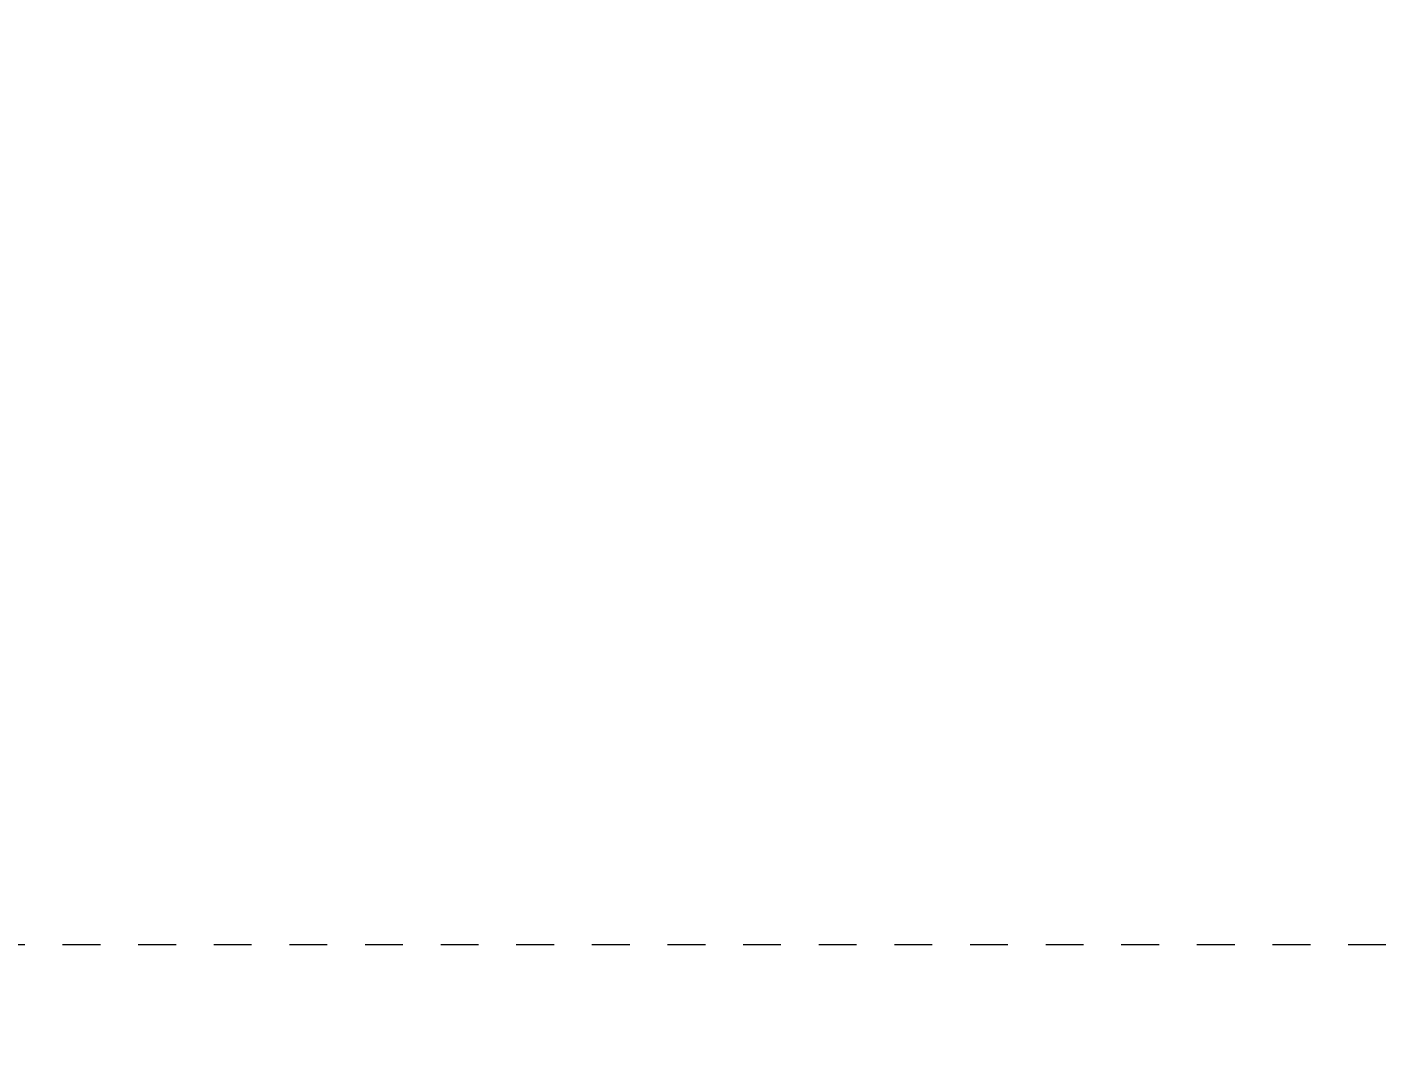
# Model space of a CAD drawing. Header units: millimetres. Extents: x -48147 to 1436659, y -488302 to 18123.
# Drawn here: x 1403249 to 1408291, y -475293 to -471507 of the extents above; entities that cross this region are included whole.
import ezdxf
from ezdxf.enums import TextEntityAlignment as Align

# ---------------------------------------------------------------- set-up
doc = ezdxf.new("R2010")
doc.units = ezdxf.units.MM
doc.header["$MEASUREMENT"] = 0
for name, pattern in [('Dashed', [2822.222233, 1411.111116, -1411.111116]), ('Double Dashed', [546.805537, 264.583325, -105.833328, 70.555556, -105.833328]), ('Wipeout_Contour', [1000, 0, -1000])]:
    doc.linetypes.add(name, pattern=pattern)
for name, color, linetype, lineweight in [('0_Pen_No__1', 7, 'Continuous', 13), ('A-230-M_FLOOR.IFC Import_Pen_No__4', 7, 'Continuous', 20), ('A-95-P_Text_1_50_GA_Pen_No__1', 7, 'Continuous', 13), ('New_A-20-M_Floor_Slab_Pen_No__146', 8, 'Continuous', 0), ('New_A-20-M_Roof_Pen_No__85', 8, 'Continuous', 20), ('New_A-25-M_Curtain_Wall_Pen_No__3', 7, 'Continuous', 18), ('New_A-25-M_Curtain_Wall_Pen_No__87', 8, 'Continuous', 20), ('New_A-25-M_Wall_Ext_Pen_No__1', 7, 'Continuous', 13), ('New_A-25-M_Wall_Ext_Pen_No__87', 8, 'Continuous', 20), ('New_A-95-D_1_20_Pen_No__1', 7, 'Continuous', 13), ('New_ArchiCAD Doors_Pen_No__87', 8, 'Continuous', 20), ('S-280-M_COLUMN.IFC Import_Pen_No__88', 8, 'Continuous', 20), ('S-280-M_STRUCT_FRAME.IFC Import_Pen_No__1', 7, 'Continuous', 13), ('S-280-M_STRUCT_FRAME.IFC Import_Pen_No__160', 5, 'Continuous', 200)]:
    doc.layers.add(name, color=color, linetype=linetype, lineweight=lineweight)
for name, color, linetype, lineweight, true_color in [('0_Pen_No__105', 7, 'Continuous', 15, 0xa6a6a6), ('A-230-M_FLOOR.IFC Import_Pen_No__104', 7, 'Continuous', 15, 0xa6a6a6), ('A-230-M_FLOOR.IFC Import_Pen_No__109', 7, 'Continuous', 15, 0xa6a6a6), ('A-230-M_FLOOR.IFC Import_Pen_No__24', 7, 'Continuous', 50, 0x2a2a2a), ('A-230-M_FLOOR.IFC Import_Pen_No__29', 7, 'Continuous', 50, 0x2a2a2a), ('New_A-15-MG_Structural_Grid_Phase_2_Pen_No__222', 7, 'Continuous', 13, 0x65af33), ('New_A-20-M_Roof_Pen_No__53', 7, 'Continuous', 35, 0x444444), ('New_A-25-M_Curtain_Wall_Pen_No__23', 7, 'Continuous', 30, 0x2a2a2a), ('New_A-25-M_Curtain_Wall_Pen_No__63', 7, 'Continuous', 20, 0x606060), ('New_A-25-M_Wall_Ext_Pen_No__104', 7, 'Continuous', 15, 0xa6a6a6), ('New_A-25-M_Wall_Ext_Pen_No__107', 7, 'Continuous', 15, 0xa6a6a6), ('New_A-25-M_Wall_Ext_Pen_No__44', 7, 'Continuous', 35, 0x444444), ('New_A-25-M_Wall_Ext_Pen_No__64', 7, 'Continuous', 20, 0x606060)]:
    doc.layers.add(name, color=color, linetype=linetype, lineweight=lineweight, true_color=true_color)
for name, color, linetype in [('A-230-M_FLOOR.IFC Import', 7, 'Continuous'), ('A-25-M_Wall_Int', 7, 'Continuous'), ('A-95-P_Drawing', 7, 'Continuous'), ('New_A-15-MG_Structural_Grid_Phase_2', 7, 'Continuous'), ('New_A-20-M_Floor_Slab', 7, 'Continuous'), ('New_A-20-M_Roof', 7, 'Continuous'), ('New_A-25-M_Curtain_Wall', 7, 'Continuous'), ('New_A-25-M_Wall_Ext', 7, 'Continuous'), ('New_A-95-D_1_20', 7, 'Continuous'), ('New_ArchiCAD Doors', 7, 'Continuous'), ('S-280-M_COLUMN.IFC Import', 7, 'Continuous'), ('S-280-M_STRUCT_FRAME.IFC Import', 7, 'Continuous')]:
    doc.layers.add(name, color=color, linetype=linetype)
doc.styles.add('GENERATED_STYLE_1', font='')
doc.styles.add('GENERATED_STYLE_2', font='')
doc.styles.get('GENERATED_STYLE_1').set_extended_font_data('Arial')
doc.styles.get('GENERATED_STYLE_2').set_extended_font_data('Swis721 BT')
pattern_1 = [(60, (1424163.897, -483032.797), (-43.30127, 25), []), (120, (1424163.897, -483032.797), (43.30127, 25), [])]

# ---------------------------------------------------------------- blocks, each defined once
blk = doc.blocks.new('Section Elem_1_2', base_point=(1424163.9, -483032.8))
at = {"color": 254, "linetype": 'Wipeout_Contour', "lineweight": 0, "ltscale": 5927577.850234217}
blk.add_wipeout([(1403677.2, -475079.5), (1403727.7, -475078.9), (1403727.7, -474932.8), (1403677.2, -474932.8)], dxfattribs=at).dxf.layer = 'New_A-20-M_Floor_Slab'
blk = doc.blocks.new('Section Elem_8_2', base_point=(1424163.9, -483032.8))
at = {"layer": 'New_A-25-M_Wall_Ext_Pen_No__87', "linetype": 'Continuous'}
for p, q in [((1403570.8, -474932.8), (1403734.4, -474932.8)), ((1403774.4, -474932.8), (1412961.7, -474932.8))]:
    blk.add_line(p, q, dxfattribs=at)
blk = doc.blocks.new('Section Elem_64_2', base_point=(1424163.9, -483032.8))
at = {"color": 254, "linetype": 'Wipeout_Contour', "lineweight": 0, "ltscale": 5930999.384642841}
blk.add_wipeout([(1404816, -471937.8), (1404816, -474007.8), (1405766, -474007.8), (1405766, -471937.8)], dxfattribs=at).dxf.layer = 'New_A-25-M_Curtain_Wall'
blk = doc.blocks.new('Section Elem_66_2', base_point=(1424163.9, -483032.8))
at = {"color": 254, "linetype": 'Wipeout_Contour', "lineweight": 0, "ltscale": 5938582.013315195}
blk.add_wipeout([(1406816, -474007.8), (1407766, -474007.8), (1407766, -471937.8), (1406816, -471937.8)], dxfattribs=at).dxf.layer = 'New_A-25-M_Curtain_Wall'
blk = doc.blocks.new('Section Elem_67_2', base_point=(1424163.9, -483032.8))
at = {"color": 254, "linetype": 'Wipeout_Contour', "lineweight": 0, "ltscale": 5940610.492336391}
blk.add_wipeout([(1407816, -474007.8), (1407836, -473987.8), (1407836, -471957.8), (1407816, -471937.8)], dxfattribs=at).dxf.layer = 'New_A-25-M_Curtain_Wall'
at = {"color": 254, "linetype": 'Wipeout_Contour', "lineweight": 0, "ltscale": 7428204.63856267}
blk.add_wipeout([(1407836, -473987.8), (1407816, -474007.8), (1407816, -474007.8), (1408266, -474007.8), (1408246, -473987.8)], dxfattribs=at).dxf.layer = 'New_A-25-M_Curtain_Wall'
at = {"color": 254, "linetype": 'Wipeout_Contour', "lineweight": 0, "ltscale": 5940733.603225389}
blk.add_wipeout([(1407836, -471957.8), (1407836, -473987.8), (1407881, -473942.8), (1407881, -472002.8)], dxfattribs=at).dxf.layer = 'New_A-25-M_Curtain_Wall'
at = {"color": 254, "linetype": 'Wipeout_Contour', "lineweight": 0, "ltscale": 5942240.907386354}
blk.add_wipeout([(1408246, -473987.8), (1408266, -474007.8), (1408266, -471937.8), (1408246, -471957.8)], dxfattribs=at).dxf.layer = 'New_A-25-M_Curtain_Wall'
at = {"color": 254, "linetype": 'Wipeout_Contour', "lineweight": 0, "ltscale": 5942117.607165475}
blk.add_wipeout([(1408201, -472002.8), (1408201, -473942.8), (1408246, -473987.8), (1408246, -471957.8)], dxfattribs=at).dxf.layer = 'New_A-25-M_Curtain_Wall'
at = {"color": 254, "linetype": 'Wipeout_Contour', "lineweight": 0, "ltscale": 5940161.462450371}
blk.add_wipeout([(1407836, -471957.8), (1407881, -472002.8), (1408201, -472002.8), (1408246, -471957.8)], dxfattribs=at).dxf.layer = 'New_A-25-M_Curtain_Wall'
at = {"color": 254, "linetype": 'Wipeout_Contour', "lineweight": 0, "ltscale": 5942689.747282363}
blk.add_wipeout([(1408246, -473987.8), (1408201, -473942.8), (1407881, -473942.8), (1407836, -473987.8)], dxfattribs=at).dxf.layer = 'New_A-25-M_Curtain_Wall'
at = {"layer": 'New_A-25-M_Curtain_Wall_Pen_No__23', "linetype": 'Continuous'}
for p, q in [((1408246, -471957.8), (1407836, -471957.8)), ((1407836, -471957.8), (1407836, -473987.8)), ((1408246, -473987.8), (1408246, -471957.8)), ((1407836, -473987.8), (1408246, -473987.8))]:
    blk.add_line(p, q, dxfattribs=at)
at = {"layer": 'New_A-25-M_Curtain_Wall_Pen_No__87', "linetype": 'Continuous'}
blk.add_line((1408266, -474007.8), (1408266, -471937.8), dxfattribs=at)
at = {"color": 254, "linetype": 'Wipeout_Contour', "lineweight": 0, "ltscale": 5941425.515417926}
blk.add_wipeout([(1407881, -473942.8), (1408201, -473942.8), (1408201, -472002.8), (1407881, -472002.8)], dxfattribs=at).dxf.layer = 'New_A-25-M_Curtain_Wall'
at = {"layer": 'New_A-25-M_Curtain_Wall_Pen_No__23', "linetype": 'Continuous'}
for p, q in [((1407881, -472002.8), (1408201, -472002.8)), ((1407881, -473942.8), (1407881, -472002.8)), ((1408201, -472002.8), (1408201, -473942.8)), ((1408201, -473942.8), (1407881, -473942.8))]:
    blk.add_line(p, q, dxfattribs=at)
at = {"layer": 'New_A-25-M_Curtain_Wall_Pen_No__3', "linetype": 'Continuous'}
for p, q in [((1407836, -471957.8), (1407866, -472032)), ((1407884.7, -472078.3), (1407914.7, -472152.5)), ((1407933.4, -472198.9), (1407963.4, -472273)), ((1407982.1, -472319.4), (1408012, -472393.6)), ((1408030.8, -472439.9), (1408060.7, -472514.1)), ((1408079.5, -472560.5), (1408109.4, -472634.7)), ((1408128.1, -472681), (1408158.1, -472755.2)), ((1408176.8, -472801.6), (1408206.8, -472875.7)), ((1408216, -472898.6), (1408246, -472972.8)), ((1408216, -473047), (1408246, -472972.8)), ((1408176.8, -473144), (1408206.8, -473069.9)), ((1408128.1, -473264.6), (1408158.1, -473190.4)), ((1408079.5, -473385.1), (1408109.4, -473310.9)), ((1408030.8, -473505.6), (1408060.7, -473431.5)), ((1407982.1, -473626.2), (1408012, -473552)), ((1407933.4, -473746.7), (1407963.4, -473672.5)), ((1407884.7, -473867.3), (1407914.7, -473793.1)), ((1407836, -473987.8), (1407866, -473913.6))]:
    blk.add_line(p, q, dxfattribs=at)
at = {"layer": 'New_A-25-M_Curtain_Wall_Pen_No__63', "linetype": 'Continuous'}
blk.add_line((1408201, -473942.8), (1408201, -472002.8), dxfattribs=at)
blk = doc.blocks.new('Section Elem_68_2', base_point=(1424163.9, -483032.8))
at = {"color": 254, "linetype": 'Wipeout_Contour', "lineweight": 0, "ltscale": 5927208.48172878}
blk.add_wipeout([(1403816, -474007.8), (1404766, -474007.8), (1404766, -471937.8), (1403816, -471937.8)], dxfattribs=at).dxf.layer = 'New_A-25-M_Curtain_Wall'
blk = doc.blocks.new('Section Elem_69_2', base_point=(1424163.9, -483032.8))
at = {"color": 254, "linetype": 'Wipeout_Contour', "lineweight": 0, "ltscale": 5934790.561999261}
blk.add_wipeout([(1406766, -471937.8), (1405816, -471937.8), (1405816, -474007.8), (1406766, -474007.8)], dxfattribs=at).dxf.layer = 'New_A-25-M_Curtain_Wall'
blk = doc.blocks.new('Section Elem_70_2', base_point=(1424163.9, -483032.8))
at = {"color": 254, "linetype": 'Wipeout_Contour', "lineweight": 0, "ltscale": 5929662.937995831}
blk.add_wipeout([(1404791, -471937.8), (1405791, -471937.8), (1405791, -471912.8), (1404791, -471912.8)], dxfattribs=at).dxf.layer = 'New_A-25-M_Curtain_Wall'
at = {"layer": 'New_A-25-M_Curtain_Wall_Pen_No__87', "linetype": 'Continuous'}
blk.add_line((1404816, -471937.8), (1405791, -471937.8), dxfattribs=at)
blk = doc.blocks.new('Section Elem_71_2', base_point=(1424163.9, -483032.8))
at = {"color": 254, "linetype": 'Wipeout_Contour', "lineweight": 0, "ltscale": 5932336.020314783}
blk.add_wipeout([(1404791, -474032.8), (1405791, -474032.8), (1405791, -474007.8), (1404791, -474007.8)], dxfattribs=at).dxf.layer = 'New_A-25-M_Curtain_Wall'
at = {"layer": 'New_A-25-M_Curtain_Wall_Pen_No__87', "linetype": 'Continuous'}
blk.add_line((1404816, -474007.8), (1405791, -474007.8), dxfattribs=at)
blk = doc.blocks.new('Section Elem_72_2', base_point=(1424163.9, -483032.8))
at = {"color": 254, "linetype": 'Wipeout_Contour', "lineweight": 0, "ltscale": 5925190.611624626}
blk.add_wipeout([(1403766, -471912.8), (1403765.9, -471912.8), (1403765.9, -473989.8), (1403766, -473989.8)], dxfattribs=at).dxf.layer = 'New_A-25-M_Curtain_Wall'
at = {"color": 254, "linetype": 'Wipeout_Contour', "lineweight": 0, "ltscale": 11851245.21832973}
blk.add_wipeout([(1403791, -471912.8), (1403766, -471912.8), (1403766, -473989.8), (1403774.4, -473989.8), (1403774.4, -474032.8), (1403791, -474032.8), (1403816, -474007.8), (1403816, -471937.8)], dxfattribs=at).dxf.layer = 'New_A-25-M_Curtain_Wall'
at = {"layer": 'New_A-25-M_Curtain_Wall_Pen_No__87', "linetype": 'Continuous'}
for p, q in [((1403765.9, -473989.8), (1403765.9, -471912.8)), ((1403766, -473989.8), (1403766, -471912.8)), ((1403816, -474007.8), (1403816, -471937.8))]:
    blk.add_line(p, q, dxfattribs=at)
blk = doc.blocks.new('Section Elem_74_2', base_point=(1424163.9, -483032.8))
at = {"color": 254, "linetype": 'Wipeout_Contour', "lineweight": 0, "ltscale": 5940477.866345985}
blk.add_wipeout([(1407766, -474007.8), (1407816, -474007.8), (1407816, -471937.8), (1407766, -471937.8)], dxfattribs=at).dxf.layer = 'New_A-25-M_Curtain_Wall'
at = {"layer": 'New_A-25-M_Curtain_Wall_Pen_No__87', "linetype": 'Continuous'}
for p, q in [((1407766, -474007.8), (1407766, -471937.8)), ((1407791, -471937.8), (1407816, -471937.8)), ((1407816, -474007.8), (1407816, -471937.8)), ((1407791, -474007.8), (1407816, -474007.8))]:
    blk.add_line(p, q, dxfattribs=at)
blk = doc.blocks.new('Section Elem_75_2', base_point=(1424163.9, -483032.8))
at = {"color": 254, "linetype": 'Wipeout_Contour', "lineweight": 0, "ltscale": 5939916.939271012}
blk.add_wipeout([(1406791, -474032.8), (1407791, -474032.8), (1407791, -474007.8), (1406791, -474007.8)], dxfattribs=at).dxf.layer = 'New_A-25-M_Curtain_Wall'
at = {"layer": 'New_A-25-M_Curtain_Wall_Pen_No__87', "linetype": 'Continuous'}
blk.add_line((1406816, -474007.8), (1407791, -474007.8), dxfattribs=at)
blk = doc.blocks.new('Section Elem_76_2', base_point=(1424163.9, -483032.8))
at = {"color": 254, "linetype": 'Wipeout_Contour', "lineweight": 0, "ltscale": 5936686.279818867}
blk.add_wipeout([(1406766, -474007.8), (1406816, -474007.8), (1406816, -471937.8), (1406766, -471937.8)], dxfattribs=at).dxf.layer = 'New_A-25-M_Curtain_Wall'
at = {"layer": 'New_A-25-M_Curtain_Wall_Pen_No__87', "linetype": 'Continuous'}
for p, q in [((1406766, -474007.8), (1406766, -471937.8)), ((1406791, -471937.8), (1406816, -471937.8)), ((1406816, -474007.8), (1406816, -471937.8)), ((1406791, -474007.8), (1406816, -474007.8))]:
    blk.add_line(p, q, dxfattribs=at)
blk = doc.blocks.new('Section Elem_77_2', base_point=(1424163.9, -483032.8))
at = {"color": 254, "linetype": 'Wipeout_Contour', "lineweight": 0, "ltscale": 5937247.270050876}
blk.add_wipeout([(1407791, -471912.8), (1406791, -471912.8), (1406791, -471937.8), (1407791, -471937.8)], dxfattribs=at).dxf.layer = 'New_A-25-M_Curtain_Wall'
at = {"layer": 'New_A-25-M_Curtain_Wall_Pen_No__87', "linetype": 'Continuous'}
blk.add_line((1406816, -471937.8), (1407791, -471937.8), dxfattribs=at)
blk = doc.blocks.new('Section Elem_78_2', base_point=(1424163.9, -483032.8))
at = {"color": 254, "linetype": 'Wipeout_Contour', "lineweight": 0, "ltscale": 5932894.966995487}
blk.add_wipeout([(1405766, -474007.8), (1405816, -474007.8), (1405816, -471937.8), (1405766, -471937.8)], dxfattribs=at).dxf.layer = 'New_A-25-M_Curtain_Wall'
at = {"layer": 'New_A-25-M_Curtain_Wall_Pen_No__87', "linetype": 'Continuous'}
for p, q in [((1405766, -474007.8), (1405766, -471937.8)), ((1405791, -471937.8), (1405816, -471937.8)), ((1405816, -474007.8), (1405816, -471937.8)), ((1405791, -474007.8), (1405816, -474007.8))]:
    blk.add_line(p, q, dxfattribs=at)
blk = doc.blocks.new('Section Elem_79_2', base_point=(1424163.9, -483032.8))
at = {"color": 254, "linetype": 'Wipeout_Contour', "lineweight": 0, "ltscale": 5925894.854849163}
blk.add_wipeout([(1403791, -471912.8), (1403816, -471937.8), (1404791, -471937.8), (1404791, -471912.8)], dxfattribs=at).dxf.layer = 'New_A-25-M_Curtain_Wall'
at = {"layer": 'New_A-25-M_Curtain_Wall_Pen_No__87', "linetype": 'Continuous'}
blk.add_line((1403816, -471937.8), (1404791, -471937.8), dxfattribs=at)
blk = doc.blocks.new('Section Elem_88_2', base_point=(1424163.9, -483032.8))
at = {"color": 254, "linetype": 'Wipeout_Contour', "lineweight": 0, "ltscale": 5928569.636383366}
blk.add_wipeout([(1403816, -474007.8), (1403791, -474032.8), (1404791, -474032.8), (1404791, -474007.8)], dxfattribs=at).dxf.layer = 'New_A-25-M_Curtain_Wall'
at = {"layer": 'New_A-25-M_Curtain_Wall_Pen_No__87', "linetype": 'Continuous'}
blk.add_line((1403816, -474007.8), (1404791, -474007.8), dxfattribs=at)
blk = doc.blocks.new('Section Elem_89_2', base_point=(1424163.9, -483032.8))
at = {"color": 254, "linetype": 'Wipeout_Contour', "lineweight": 0, "ltscale": 5929103.928400894}
blk.add_wipeout([(1404766, -474007.8), (1404816, -474007.8), (1404816, -471937.8), (1404766, -471937.8)], dxfattribs=at).dxf.layer = 'New_A-25-M_Curtain_Wall'
at = {"layer": 'New_A-25-M_Curtain_Wall_Pen_No__87', "linetype": 'Continuous'}
for p, q in [((1404766, -474007.8), (1404766, -471937.8)), ((1404791, -471937.8), (1404816, -471937.8)), ((1404816, -474007.8), (1404816, -471937.8)), ((1404791, -474007.8), (1404816, -474007.8))]:
    blk.add_line(p, q, dxfattribs=at)
blk = doc.blocks.new('Section Elem_91_2', base_point=(1424163.9, -483032.8))
at = {"color": 254, "linetype": 'Wipeout_Contour', "lineweight": 0, "ltscale": 5936126.342178468}
blk.add_wipeout([(1405791, -474032.8), (1406791, -474032.8), (1406791, -474007.8), (1405791, -474007.8)], dxfattribs=at).dxf.layer = 'New_A-25-M_Curtain_Wall'
at = {"layer": 'New_A-25-M_Curtain_Wall_Pen_No__87', "linetype": 'Continuous'}
blk.add_line((1405816, -474007.8), (1406791, -474007.8), dxfattribs=at)
blk = doc.blocks.new('Section Elem_92_2', base_point=(1424163.9, -483032.8))
at = {"color": 254, "linetype": 'Wipeout_Contour', "lineweight": 0, "ltscale": 5933454.967435863}
blk.add_wipeout([(1406791, -471912.8), (1405791, -471912.8), (1405791, -471937.8), (1406791, -471937.8)], dxfattribs=at).dxf.layer = 'New_A-25-M_Curtain_Wall'
at = {"layer": 'New_A-25-M_Curtain_Wall_Pen_No__87', "linetype": 'Continuous'}
blk.add_line((1405816, -471937.8), (1406791, -471937.8), dxfattribs=at)
blk = doc.blocks.new('Section Elem_101_2', base_point=(1424163.9, -483032.8))
at = {"layer": 'New_A-25-M_Wall_Ext_Pen_No__44', "linetype": 'Continuous'}
blk.add_line((1403774.4, -473989.8), (1403734.4, -473989.8), dxfattribs=at)
at = {"color": 254, "linetype": 'Wipeout_Contour', "lineweight": 0, "ltscale": 5927202.431425482}
blk.add_wipeout([(1403774.4, -474039.8), (1403734.4, -474039.8), (1403734.4, -475078.8), (1403774.4, -475078.3)], dxfattribs=at).dxf.layer = 'New_A-25-M_Wall_Ext'
at = {"layer": 'New_A-25-M_Wall_Ext_Pen_No__104', "linetype": 'Continuous'}
for points in [[(1403774.4, -474039.8), (1403774.4, -473989.8), (1403734.4, -473989.8), (1403734.4, -474039.8)], [(1403789.4, -474538.5), (1403793.1, -474534.8), (1403794.4, -474529.8), (1403793.1, -474524.8), (1403789.4, -474521.2), (1403784.4, -474519.8), (1403779.4, -474521.2), (1403775.7, -474524.8), (1403774.4, -474529.8), (1403775.7, -474534.8), (1403779.4, -474538.5), (1403784.4, -474539.8)]]:
    blk.add_hatch(color=256, dxfattribs=at).paths.add_polyline_path(points)
at = {"layer": 'New_A-25-M_Wall_Ext_Pen_No__44', "linetype": 'Continuous'}
for p, q in [((1403734.4, -473989.8), (1403734.4, -474039.8)), ((1403774.4, -473989.8), (1403774.4, -474039.8)), ((1403774.4, -474039.8), (1403734.4, -474039.8)), ((1403775.7, -474524.8), (1403774.4, -474529.8)), ((1403774.4, -474529.8), (1403775.7, -474534.8)), ((1403779.4, -474521.2), (1403775.7, -474524.8)), ((1403775.7, -474534.8), (1403779.4, -474538.5)), ((1403784.4, -474519.8), (1403779.4, -474521.2)), ((1403779.4, -474538.5), (1403784.4, -474539.8)), ((1403784.4, -474519.8), (1403789.4, -474521.2)), ((1403789.4, -474538.5), (1403784.4, -474539.8)), ((1403789.4, -474521.2), (1403793.1, -474524.8)), ((1403793.1, -474534.8), (1403789.4, -474538.5)), ((1403793.1, -474524.8), (1403794.4, -474529.8)), ((1403794.4, -474529.8), (1403793.1, -474534.8))]:
    blk.add_line(p, q, dxfattribs=at)
at = {"layer": 'New_A-25-M_Wall_Ext_Pen_No__64', "linetype": 'Continuous'}
for p, q in [((1403734.4, -475078.8), (1403734.4, -474039.8)), ((1403774.4, -475078.3), (1403774.4, -474039.8)), ((1403789.4, -474538.5), (1403789.4, -474538.5)), ((1403793.1, -474524.8), (1403793.1, -474524.8)), ((1403793.1, -474534.8), (1403793.1, -474534.8))]:
    blk.add_line(p, q, dxfattribs=at)
blk = doc.blocks.new('Section Elem_102_2', base_point=(1424163.9, -483032.8))
at = {"color": 254, "linetype": 'Wipeout_Contour', "lineweight": 0, "ltscale": 17781152.49189911}
blk.add_wipeout([(1403719.4, -474538.5), (1403724.4, -474539.8), (1403729.4, -474538.5), (1403733.1, -474534.8), (1403734.4, -474529.8), (1403733.1, -474524.8), (1403729.4, -474521.2), (1403724.4, -474519.8), (1403719.4, -474521.2), (1403715.7, -474524.8), (1403714.4, -474529.8), (1403715.7, -474534.8)], dxfattribs=at).dxf.layer = 'New_A-25-M_Wall_Ext'
at = {"layer": 'New_A-25-M_Wall_Ext_Pen_No__64', "linetype": 'Continuous'}
for p, q in [((1403714.4, -474529.8), (1403715.7, -474524.8)), ((1403715.7, -474534.8), (1403714.4, -474529.8)), ((1403715.7, -474524.8), (1403719.4, -474521.2)), ((1403719.4, -474538.5), (1403715.7, -474534.8)), ((1403719.4, -474521.2), (1403724.4, -474519.8)), ((1403724.4, -474539.8), (1403719.4, -474538.5)), ((1403724.4, -474519.8), (1403729.4, -474521.2)), ((1403729.4, -474538.5), (1403724.4, -474539.8)), ((1403729.4, -474521.2), (1403733.1, -474524.8)), ((1403733.1, -474534.8), (1403729.4, -474538.5)), ((1403729.4, -474538.5), (1403729.4, -474538.5)), ((1403733.1, -474524.8), (1403733.1, -474524.8)), ((1403733.1, -474524.8), (1403734.4, -474529.8)), ((1403734.4, -474529.8), (1403733.1, -474534.8)), ((1403733.1, -474534.8), (1403733.1, -474534.8)), ((1403734.4, -474529.8), (1403734.4, -474529.8))]:
    blk.add_line(p, q, dxfattribs=at)
blk = doc.blocks.new('Section Elem_103_2', base_point=(1424163.9, -483032.8))
at = {"layer": 'New_ArchiCAD Doors_Pen_No__87', "linetype": 'Continuous'}
for p, q in [((1403765.7, -471912.8), (1411815.8, -471912.8)), ((1403765.7, -473989.8), (1403765.7, -471912.8)), ((1411815.8, -474032.8), (1403774.4, -474032.8))]:
    blk.add_line(p, q, dxfattribs=at)
blk = doc.blocks.new('Section Elem_125_2', base_point=(1424163.9, -483032.8))
at = {"color": 254, "linetype": 'Wipeout_Contour', "lineweight": 0, "ltscale": 5942373.762119716}
blk.add_wipeout([(1408316, -471937.8), (1408266, -471937.8), (1408266, -474007.8), (1408316, -474007.8)], dxfattribs=at).dxf.layer = 'New_A-25-M_Curtain_Wall'
at = {"layer": 'New_A-25-M_Curtain_Wall_Pen_No__87', "linetype": 'Continuous'}
for p, q in [((1408266, -471937.8), (1408266, -474007.8)), ((1408316, -471937.8), (1408291, -471937.8)), ((1408316, -471937.8), (1408316, -474007.8)), ((1408316, -474007.8), (1408291, -474007.8))]:
    blk.add_line(p, q, dxfattribs=at)
blk = doc.blocks.new('Section Elem_126_2', base_point=(1424163.9, -483032.8))
at = {"color": 254, "linetype": 'Wipeout_Contour', "lineweight": 0, "ltscale": 5942760.041243615}
blk.add_wipeout([(1408291, -474007.8), (1407791, -474007.8), (1407791, -474032.8), (1408291, -474032.8)], dxfattribs=at).dxf.layer = 'New_A-25-M_Curtain_Wall'
at = {"layer": 'New_A-25-M_Curtain_Wall_Pen_No__87', "linetype": 'Continuous'}
blk.add_line((1407816, -474007.8), (1408291, -474007.8), dxfattribs=at)
blk = doc.blocks.new('Section Elem_127_2', base_point=(1424163.9, -483032.8))
at = {"color": 254, "linetype": 'Wipeout_Contour', "lineweight": 0, "ltscale": 5940091.650013037}
blk.add_wipeout([(1408291, -471912.8), (1407791, -471912.8), (1407791, -471937.8), (1408291, -471937.8)], dxfattribs=at).dxf.layer = 'New_A-25-M_Curtain_Wall'
at = {"layer": 'New_A-25-M_Curtain_Wall_Pen_No__87', "linetype": 'Continuous'}
blk.add_line((1407816, -471937.8), (1408291, -471937.8), dxfattribs=at)
blk = doc.blocks.new('Section Elem_311_2', base_point=(1424163.9, -483032.8))
at = {"color": 254, "linetype": 'Wipeout_Contour', "lineweight": 0, "ltscale": 7408100.285088167}
blk.add_wipeout([(1403201, -475962.8), (1403210.3, -475962.8), (1403399.8, -475962.8), (1403399.8, -474530.8), (1403201, -474530.8)], dxfattribs=at).dxf.layer = 'New_A-25-M_Wall_Ext'
at = {"layer": 'New_A-25-M_Wall_Ext_Pen_No__107', "linetype": 'Continuous'}
h = blk.add_hatch(dxfattribs=at)
h.set_pattern_fill('Batt_Insulation_0002', color=256, style=0, pattern_type=2)
h.set_pattern_definition(pattern_1)
h.paths.add_polyline_path([(1403201, -475962.8), (1403210.3, -475962.8), (1403399.8, -475962.8), (1403399.8, -474530.8), (1403201, -474530.8)])
blk.add_hatch(color=256, dxfattribs=at).paths.add_polyline_path([(1403399.8, -475962.8), (1403400.3, -475962.8), (1403400.3, -474530.8), (1403399.8, -474530.8)])
at = {"layer": 'New_A-25-M_Wall_Ext_Pen_No__107', "linetype": 'Continuous', "lineweight": 0, "true_color": 0x535353}
blk.add_hatch(color=251, dxfattribs=at).paths.add_polyline_path([(1403400.3, -475962.8), (1403403.3, -475962.8), (1403403.3, -474530.8), (1403400.3, -474530.8)])
at = {"color": 254, "linetype": 'Wipeout_Contour', "lineweight": 0, "ltscale": 11854164.76454296}
blk.add_wipeout([(1403403.3, -475962.8), (1403547.3, -475962.8), (1403547.3, -475382.8), (1403421, -475382.8), (1403421, -475232.8), (1403547.3, -475232.8), (1403547.3, -474530.8), (1403403.3, -474530.8)], dxfattribs=at).dxf.layer = 'New_A-25-M_Wall_Ext'
at = {"layer": 'New_A-25-M_Wall_Ext_Pen_No__107', "linetype": 'Continuous', "lineweight": 0, "true_color": 0x535353}
blk.add_hatch(color=251, dxfattribs=at).paths.add_polyline_path([(1403547.3, -475232.8), (1403550.3, -475232.8), (1403550.3, -474530.8), (1403547.3, -474530.8)])
at = {"layer": 'New_A-25-M_Wall_Ext_Pen_No__1', "linetype": 'Continuous'}
for p, q in [((1403399.8, -474530.8), (1403399.8, -475962.8)), ((1403400.3, -474530.8), (1403400.3, -475962.8)), ((1403403.3, -474530.8), (1403403.3, -475962.8)), ((1403421, -475232.8), (1403421, -475382.8))]:
    blk.add_line(p, q, dxfattribs=at)
at = {"color": 254, "linetype": 'Wipeout_Contour', "lineweight": 0, "ltscale": 5926870.928046905}
blk.add_wipeout([(1403550.3, -475232.8), (1403565.3, -475232.8), (1403565.3, -474530.8), (1403550.3, -474530.8)], dxfattribs=at).dxf.layer = 'New_A-25-M_Wall_Ext'
at = {"layer": 'New_A-25-M_Wall_Ext_Pen_No__107', "linetype": 'Continuous'}
h = blk.add_hatch(dxfattribs=at)
h.set_pattern_fill('Plaster_0002', color=256, style=0, pattern_type=2)
h.set_pattern_definition([(270, (1424163.9, -483032.8), (86.60254, 0), [0, -50]), (270, (1424207.2, -483057.8), (86.60254, 0), [0, -50])])
h.paths.add_polyline_path([(1403550.3, -475232.8), (1403565.3, -475232.8), (1403565.3, -474530.8), (1403550.3, -474530.8)])
at = {"layer": 'New_A-25-M_Wall_Ext_Pen_No__1', "linetype": 'Continuous'}
for p, q in [((1403547.3, -474530.8), (1403547.3, -475232.8)), ((1403550.3, -474530.8), (1403550.3, -475232.8)), ((1403565.3, -474530.8), (1403565.3, -475232.8))]:
    blk.add_line(p, q, dxfattribs=at)
at = {"layer": 'New_A-25-M_Wall_Ext_Pen_No__1', "linetype": 'Continuous', "flags": 128}
blk.add_lwpolyline([(1403565.3, -474530.8), (1403550.3, -474530.8), (1403547.3, -474530.8), (1403403.3, -474530.8), (1403400.3, -474530.8), (1403399.8, -474530.8), (1403201, -474530.8), (1403200.3, -474530.8)], dxfattribs=at)
blk = doc.blocks.new('Section Elem_324_2', base_point=(1424163.9, -483032.8))
at = {"color": 254, "linetype": 'Wipeout_Contour', "lineweight": 0, "ltscale": 5945648.549383419}
blk.add_wipeout([(1403421, -475232.8), (1403421, -475382.8), (1413315.4, -475382.8), (1413315.4, -475232.8)], dxfattribs=at).dxf.layer = 'New_A-20-M_Floor_Slab'
at = {"layer": 'New_A-20-M_Floor_Slab_Pen_No__146', "linetype": 'Continuous'}
h = blk.add_hatch(dxfattribs=at)
h.set_pattern_fill('Structural_Concrete_0002', color=256, style=0, pattern_type=2)
h.set_pattern_definition([(45, (1424163.9, -483032.8), (-183.7117, 183.7117), [25, -125]), (45, (1424125.07, -482887.9), (-183.7117, 183.7117), [25, -125]), (105, (1424163.9, -483032.8), (250.955, 67.2432), [25, -125]), (105, (1424269.96, -482926.73), (250.955, 67.2432), [25, -125]), (165, (1424181.57, -483015.12), (67.2432, 250.955), [25, -125]), (165, (1424287.64, -482909.05), (67.2432, 250.955), [25, -125]), (45, (1424146.22, -483015.12), (-35.35534, 35.35534), [0, -50, 0, -75]), (90, (1424163.897, -482997.44), (-50, 0), [0, -37.5, 0, -62.5])])
h.paths.add_polyline_path([(1403421, -475232.8), (1403421, -475382.8), (1413315.4, -475382.8), (1413315.4, -475232.8)])
blk = doc.blocks.new('Section Elem_325_2', base_point=(1424163.9, -483032.8))
at = {"color": 254, "linetype": 'Wipeout_Contour', "lineweight": 0, "ltscale": 7427203.681659376}
blk.add_wipeout([(1413161.4, -475232.8), (1413161.4, -474957.8), (1403571, -475080.9), (1403571, -475082.8), (1403571, -475232.8)], dxfattribs=at).dxf.layer = 'New_A-20-M_Roof'
at = {"layer": 'New_A-20-M_Roof_Pen_No__85', "linetype": 'Continuous'}
h = blk.add_hatch(dxfattribs=at)
h.set_pattern_fill('Batt_Insulation_0002', color=256, style=0, pattern_type=2)
h.set_pattern_definition(pattern_1)
h.paths.add_polyline_path([(1413161.4, -475232.8), (1413161.4, -474957.8), (1403571, -475080.9), (1403571, -475082.8), (1403571, -475232.8)])
at = {"layer": 'New_A-20-M_Roof_Pen_No__53', "linetype": 'Continuous'}
blk.add_line((1413161.4, -474957.8), (1403571, -475080.9), dxfattribs=at)
at = {"layer": 'New_A-20-M_Roof_Pen_No__53', "linetype": 'Continuous', "flags": 128}
blk.add_lwpolyline([(1403571, -475080.9), (1403571, -475082.8), (1403571, -475232.8)], dxfattribs=at)
blk = doc.blocks.new('Section Elem_345_2', base_point=(1424163.9, -483032.8))
at = {"color": 254, "linetype": 'Wipeout_Contour', "lineweight": 0, "ltscale": 5925190.025232657}
blk.add_wipeout([(1403765.7, -471912.8), (1403765.7, -473989.8), (1403765.9, -473989.8), (1403765.9, -471912.8)], dxfattribs=at).dxf.layer = 'A-25-M_Wall_Int'
blk = doc.blocks.new('Section Elem_350_2', base_point=(1424163.9, -483032.8))
at = {"color": 254, "linetype": 'Wipeout_Contour', "lineweight": 0, "ltscale": 8890967.670186812}
blk.add_wipeout([(1403570.8, -474932.8), (1403570.8, -475232.8), (1403571, -475232.8), (1403571, -475080.9), (1403677.2, -475079.5), (1403677.2, -474932.8)], dxfattribs=at).dxf.layer = 'S-280-M_COLUMN.IFC Import'
at = {"layer": 'S-280-M_COLUMN.IFC Import_Pen_No__88', "linetype": 'Continuous'}
blk.add_line((1403677.2, -474932.8), (1403677.2, -475079.5), dxfattribs=at)
blk = doc.blocks.new('Section Elem_380_2', base_point=(1424163.9, -483032.8))
at = {"layer": 'S-280-M_STRUCT_FRAME.IFC Import_Pen_No__160', "linetype": 'Continuous', "lineweight": 0, "true_color": 0x00007f}
blk.add_hatch(color=176, dxfattribs=at).paths.add_polyline_path([(1403399.8, -474602.8), (1403399.8, -474677.8), (1403409.8, -474677.8), (1403409.8, -474620.3), (1403413.3, -474611.8), (1403421.8, -474608.3), (1403527.8, -474608.3), (1403536.3, -474611.8), (1403539.8, -474620.3), (1403539.8, -474677.8), (1403549.8, -474677.8), (1403549.8, -474602.8)])
at = {"layer": 'S-280-M_STRUCT_FRAME.IFC Import_Pen_No__1', "linetype": 'Continuous'}
for p, q in [((1403399.8, -474602.8), (1403399.8, -474677.8)), ((1403549.8, -474602.8), (1403399.8, -474602.8)), ((1403549.8, -474602.8), (1403549.8, -474677.8)), ((1403409.8, -474677.8), (1403399.8, -474677.8)), ((1403549.8, -474677.8), (1403539.8, -474677.8))]:
    blk.add_line(p, q, dxfattribs=at)
at = {"layer": 'S-280-M_STRUCT_FRAME.IFC Import_Pen_No__1', "linetype": 'Continuous', "flags": 128}
for points in [[(1403413.3, -474611.8), (1403409.8, -474620.3), (1403409.8, -474677.8)], [(1403536.3, -474611.8), (1403527.8, -474608.3), (1403421.8, -474608.3), (1403413.3, -474611.8)], [(1403536.3, -474611.8), (1403539.8, -474620.3), (1403539.8, -474677.8)]]:
    blk.add_lwpolyline(points, dxfattribs=at)
blk = doc.blocks.new('Section Elem_452_2', base_point=(1424163.9, -483032.8))
at = {"color": 254, "linetype": 'Wipeout_Contour', "lineweight": 0, "ltscale": 5945640.201577536}
blk.add_wipeout([(1413311.2, -475232.8), (1403420.8, -475232.8), (1403420.8, -475382.8), (1413311.2, -475382.8)], dxfattribs=at).dxf.layer = 'A-230-M_FLOOR.IFC Import'
at = {"layer": 'A-230-M_FLOOR.IFC Import_Pen_No__109', "linetype": 'Continuous'}
h = blk.add_hatch(dxfattribs=at)
h.set_pattern_fill('Lightweight_Concrete_0002', color=256, style=0, pattern_type=2)
h.set_pattern_definition([(0, (1424163.9, -483032.8), (0, 389.7114), [24.375, -200.625]), (0, (1424276.4, -482837.94), (0, 389.7114), [24.375, -200.625]), (60, (1424163.9, -483032.8), (-337.5, 194.856), [24.375, -200.625]), (60, (1424388.9, -483032.8), (-337.5, 194.856), [24.375, -200.625]), (120, (1424188.27, -483032.8), (337.5, 194.856), [24.375, -200.625]), (120, (1424413.27, -483032.8), (337.5, 194.856), [24.375, -200.625]), (0, (1424163.9, -482995.3), (0, 75), [0, -75, 0, -112.5]), (45, (1424201.4, -482995.3), (-53.033, 53.033), [0, -56.25, 0, -93.75])])
h.paths.add_polyline_path([(1413311.2, -475232.8), (1403420.8, -475232.8), (1403420.8, -475382.8), (1413311.2, -475382.8)])
at = {"layer": 'A-230-M_FLOOR.IFC Import_Pen_No__29', "linetype": 'Continuous'}
for p, q in [((1403420.8, -475232.8), (1403420.8, -475382.8)), ((1403421, -475232.8), (1403420.8, -475232.8))]:
    blk.add_line(p, q, dxfattribs=at)
at = {"layer": 'A-230-M_FLOOR.IFC Import_Pen_No__29', "linetype": 'Continuous', "flags": 128}
blk.add_lwpolyline([(1413311.2, -475232.8), (1413161.4, -475232.8), (1413161.2, -475232.8), (1403571, -475232.8), (1403570.8, -475232.8), (1403565.3, -475232.8), (1403550.3, -475232.8), (1403547.3, -475232.8), (1403421, -475232.8)], dxfattribs=at)
blk = doc.blocks.new('Section Elem_453_2', base_point=(1424163.9, -483032.8))
at = {"layer": 'A-230-M_FLOOR.IFC Import_Pen_No__104', "linetype": 'Continuous', "lineweight": 0, "true_color": 0x535353}
blk.add_hatch(color=251, dxfattribs=at).paths.add_polyline_path([(1403570.8, -475232.8), (1403570.8, -474932.8), (1403420.8, -474932.8), (1403420.8, -475232.8)])
at = {"layer": 'A-230-M_FLOOR.IFC Import_Pen_No__24', "linetype": 'Continuous'}
for p, q in [((1403420.8, -474932.8), (1403420.8, -475232.8)), ((1403570.8, -474932.8), (1403420.8, -474932.8)), ((1403570.8, -474932.8), (1403570.8, -475232.8))]:
    blk.add_line(p, q, dxfattribs=at)
blk = doc.blocks.new('Section Elem_454_2', base_point=(1424163.9, -483032.8))
at = {"color": 254, "linetype": 'Wipeout_Contour', "lineweight": 0, "ltscale": 5927686.00500365}
blk.add_wipeout([(1403727.7, -475078.9), (1403734.4, -475078.8), (1403734.4, -474932.8), (1403727.7, -474932.8)], dxfattribs=at).dxf.layer = 'A-230-M_FLOOR.IFC Import'
at = {"color": 254, "linetype": 'Wipeout_Contour', "lineweight": 0, "ltscale": 5945544.267833192}
blk.add_wipeout([(1413131.5, -474932.8), (1403774.4, -474932.8), (1403774.4, -475078.3), (1413131.5, -474958.2)], dxfattribs=at).dxf.layer = 'A-230-M_FLOOR.IFC Import'
at = {"layer": 'A-230-M_FLOOR.IFC Import_Pen_No__4', "linetype": 'Continuous'}
blk.add_line((1403727.7, -475078.9), (1403727.7, -474932.8), dxfattribs=at)
blk = doc.blocks.new('Standard grid marker[5]_2', base_point=(1403548, -461628.2))
at = {"layer": 'New_A-15-MG_Structural_Grid_Phase_2_Pen_No__222', "linetype": 'Double Dashed'}
blk.add_line((1403548, -462628.2), (1403548, -486032.8), dxfattribs=at)
at = {"layer": 'New_A-15-MG_Structural_Grid_Phase_2_Pen_No__222', "style": 'GENERATED_STYLE_2'}
for tag, p in [('AC_MarkerText_1_0', (1403548, -461360.1)), ('AC_MarkerText_1_1', (1403548, -487264.7))]:
    blk.add_attdef(tag, text='', height=175, rotation=360, dxfattribs=at).set_placement(p, align=Align.MIDDLE_CENTER)
blk = doc.blocks.new('Polyline_1_2', base_point=(1406654, -474955.8))
at = {"layer": '0_Pen_No__1', "linetype": 'Continuous'}
for q in [(1406740.2, -474867), (1406742.9, -475042)]:
    blk.add_line((1406654, -474955.8), q, dxfattribs=at)
at = {"layer": '0_Pen_No__1', "linetype": 'Continuous', "flags": 128}
blk.add_lwpolyline([(1406654, -474955.8), (1407923, -474936.3)], dxfattribs=at)
blk = doc.blocks.new('Dimension_4_2', base_point=(1403200.3, -474530.8))
at = {"layer": 'New_A-95-D_1_20', "linetype": 'Continuous', "lineweight": 0, "true_color": 0x000000}
blk.add_hatch(color=178, dxfattribs=at).paths.add_polyline_path([(1403200.3, -474530.8), (1403300.3, -474430.8), (1403100.3, -474430.8)])
at = {"layer": 'New_A-95-D_1_20_Pen_No__1', "linetype": 'Continuous'}
for p, q in [((1403200.3, -474530.8), (1403100.3, -474430.8)), ((1403100.3, -474430.8), (1403300.3, -474430.8)), ((1403300.3, -474430.8), (1403200.3, -474530.8)), ((1403200.3, -474530.8), (1403125.3, -474530.8)), ((1403200.3, -474530.8), (1403275.3, -474530.8))]:
    blk.add_line(p, q, dxfattribs=at)
at = {"layer": 'New_A-95-D_1_20_Pen_No__1', "insert": (1402755, -474410.8), "char_height": 87.5, "attachment_point": 7, "style": 'GENERATED_STYLE_1'}
blk.add_mtext('\\A1;{\\fArial|b0|i0|c0|p34;+14.289 Parapet}', dxfattribs=at)
blk = doc.blocks.new('S-23 Building Section_STORY_MARKER', base_point=(1424163.9, -483032.8))
at = {"layer": '0_Pen_No__105', "linetype": 'Dashed', "ltscale": 0.1}
blk.add_line((1400277.5, -474932.8), (1432997.4, -474932.8), dxfattribs=at)

msp = doc.modelspace()

# ---------------------------------------------------------------- block references
at = {"layer": 'New_A-20-M_Floor_Slab'}
msp.add_blockref('Section Elem_1_2', (1424163.9, -483032.8), dxfattribs=at)

# ---------------------------------------------------------------- next in the draw order: block references
at = {"layer": 'New_A-25-M_Wall_Ext'}
msp.add_blockref('Section Elem_8_2', (1424163.9, -483032.8), dxfattribs=at)

# ---------------------------------------------------------------- next in the draw order: block references
at = {"layer": 'New_A-25-M_Curtain_Wall'}
for name in ['Section Elem_68_2', 'Section Elem_64_2', 'Section Elem_69_2', 'Section Elem_66_2', 'Section Elem_67_2']:
    msp.add_blockref(name, (1424163.9, -483032.8), dxfattribs=at)
at = {"layer": 'New_A-25-M_Wall_Ext'}
msp.add_blockref('Section Elem_311_2', (1424163.9, -483032.8), dxfattribs=at)

# ---------------------------------------------------------------- next in the draw order: block references
at = {"layer": 'New_A-20-M_Floor_Slab'}
msp.add_blockref('Section Elem_324_2', (1424163.9, -483032.8), dxfattribs=at)
at = {"layer": 'New_A-25-M_Curtain_Wall'}
for name in ['Section Elem_72_2', 'Section Elem_70_2', 'Section Elem_74_2', 'Section Elem_71_2']:
    msp.add_blockref(name, (1424163.9, -483032.8), dxfattribs=at)
at = {"layer": 'New_A-95-D_1_20', "linetype": 'Continuous'}
msp.add_blockref('Dimension_4_2', (1403200.3, -474530.8), dxfattribs=at)
at = {"layer": 'S-280-M_STRUCT_FRAME.IFC Import'}
msp.add_blockref('Section Elem_380_2', (1424163.9, -483032.8), dxfattribs=at)

# ---------------------------------------------------------------- next in the draw order: block references
at = {"layer": 'New_A-25-M_Curtain_Wall'}
for name in ['Section Elem_79_2', 'Section Elem_78_2', 'Section Elem_88_2', 'Section Elem_75_2']:
    msp.add_blockref(name, (1424163.9, -483032.8), dxfattribs=at)

# ---------------------------------------------------------------- next in the draw order: block references
for name in ['Section Elem_89_2', 'Section Elem_76_2']:
    msp.add_blockref(name, (1424163.9, -483032.8), dxfattribs=at)
at = {"layer": 'New_A-25-M_Wall_Ext'}
msp.add_blockref('Section Elem_101_2', (1424163.9, -483032.8), dxfattribs=at)

# ---------------------------------------------------------------- next in the draw order: block references
at = {"layer": 'New_A-20-M_Roof'}
msp.add_blockref('Section Elem_325_2', (1424163.9, -483032.8), dxfattribs=at)
at = {"layer": 'New_A-25-M_Curtain_Wall'}
for name in ['Section Elem_77_2', 'Section Elem_91_2']:
    msp.add_blockref(name, (1424163.9, -483032.8), dxfattribs=at)
at = {"layer": 'New_A-25-M_Wall_Ext'}
msp.add_blockref('Section Elem_102_2', (1424163.9, -483032.8), dxfattribs=at)

# ---------------------------------------------------------------- next in the draw order: block references
at = {"layer": 'A-230-M_FLOOR.IFC Import'}
msp.add_blockref('Section Elem_454_2', (1424163.9, -483032.8), dxfattribs=at)
at = {"layer": 'New_A-25-M_Curtain_Wall'}
msp.add_blockref('Section Elem_92_2', (1424163.9, -483032.8), dxfattribs=at)
at = {"layer": 'S-280-M_COLUMN.IFC Import'}
msp.add_blockref('Section Elem_350_2', (1424163.9, -483032.8), dxfattribs=at)

# ---------------------------------------------------------------- next in the draw order: block references
at = {"linetype": 'Continuous'}
msp.add_blockref('Polyline_1_2', (1406654, -474955.8), dxfattribs=at)
at = {"layer": 'A-230-M_FLOOR.IFC Import'}
msp.add_blockref('Section Elem_452_2', (1424163.9, -483032.8), dxfattribs=at)
at = {"layer": 'New_ArchiCAD Doors'}
msp.add_blockref('Section Elem_103_2', (1424163.9, -483032.8), dxfattribs=at)

# ---------------------------------------------------------------- next in the draw order: texts
at = {"layer": 'A-95-P_Text_1_50_GA_Pen_No__1', "linetype": 'Continuous', "insert": (1407296.2, -474783.6), "char_height": 125, "attachment_point": 2, "rotation": 0.755, "style": 'GENERATED_STYLE_2'}
msp.add_mtext('\\A1;{\\fSwis721 BT|b0|i0|c0|p34;Fall 1 in 80}', dxfattribs=at)

# ---------------------------------------------------------------- next in the draw order: linework, layer by layer
at = {"layer": '0_Pen_No__1', "linetype": 'Continuous', "flags": 128}
msp.add_lwpolyline([(1403421, -475232.8), (1403571, -475232.8), (1403571, -474932.8), (1403421, -474932.8)], close=True, dxfattribs=at)

# ---------------------------------------------------------------- next in the draw order: block references
at = {"layer": 'A-230-M_FLOOR.IFC Import'}
msp.add_blockref('Section Elem_453_2', (1424163.9, -483032.8), dxfattribs=at)
at = {"layer": 'A-25-M_Wall_Int'}
msp.add_blockref('Section Elem_345_2', (1424163.9, -483032.8), dxfattribs=at)
at = {"layer": 'New_A-25-M_Curtain_Wall'}
msp.add_blockref('Section Elem_125_2', (1424163.9, -483032.8), dxfattribs=at)

# ---------------------------------------------------------------- next in the draw order: block references
at = {"layer": 'New_A-15-MG_Structural_Grid_Phase_2', "color": 8, "linetype": 'Continuous', "lineweight": 15}
msp.add_blockref('Standard grid marker[5]_2', (1403548, -461628.2), dxfattribs=at)
at = {"layer": 'New_A-25-M_Curtain_Wall'}
for name in ['Section Elem_127_2', 'Section Elem_126_2']:
    msp.add_blockref(name, (1424163.9, -483032.8), dxfattribs=at)

# ---------------------------------------------------------------- next in the draw order: wipeouts: each hides what was drawn before it
at = {"color": 254, "linetype": 'Wipeout_Contour', "lineweight": 0, "ltscale": 5945399.093806557}
msp.add_wipeout([(1402093, -464875.1), (1414616.4, -464875.1), (1414616.4, -485231.7), (1402093, -485231.7)], dxfattribs=at).dxf.layer = 'A-95-P_Drawing'

# ---------------------------------------------------------------- next in the draw order: block references
at = {"linetype": 'Continuous', "lineweight": 0}
msp.add_blockref('S-23 Building Section_STORY_MARKER', (1424163.9, -483032.8), dxfattribs=at)

doc.saveas('drawing.dxf')
